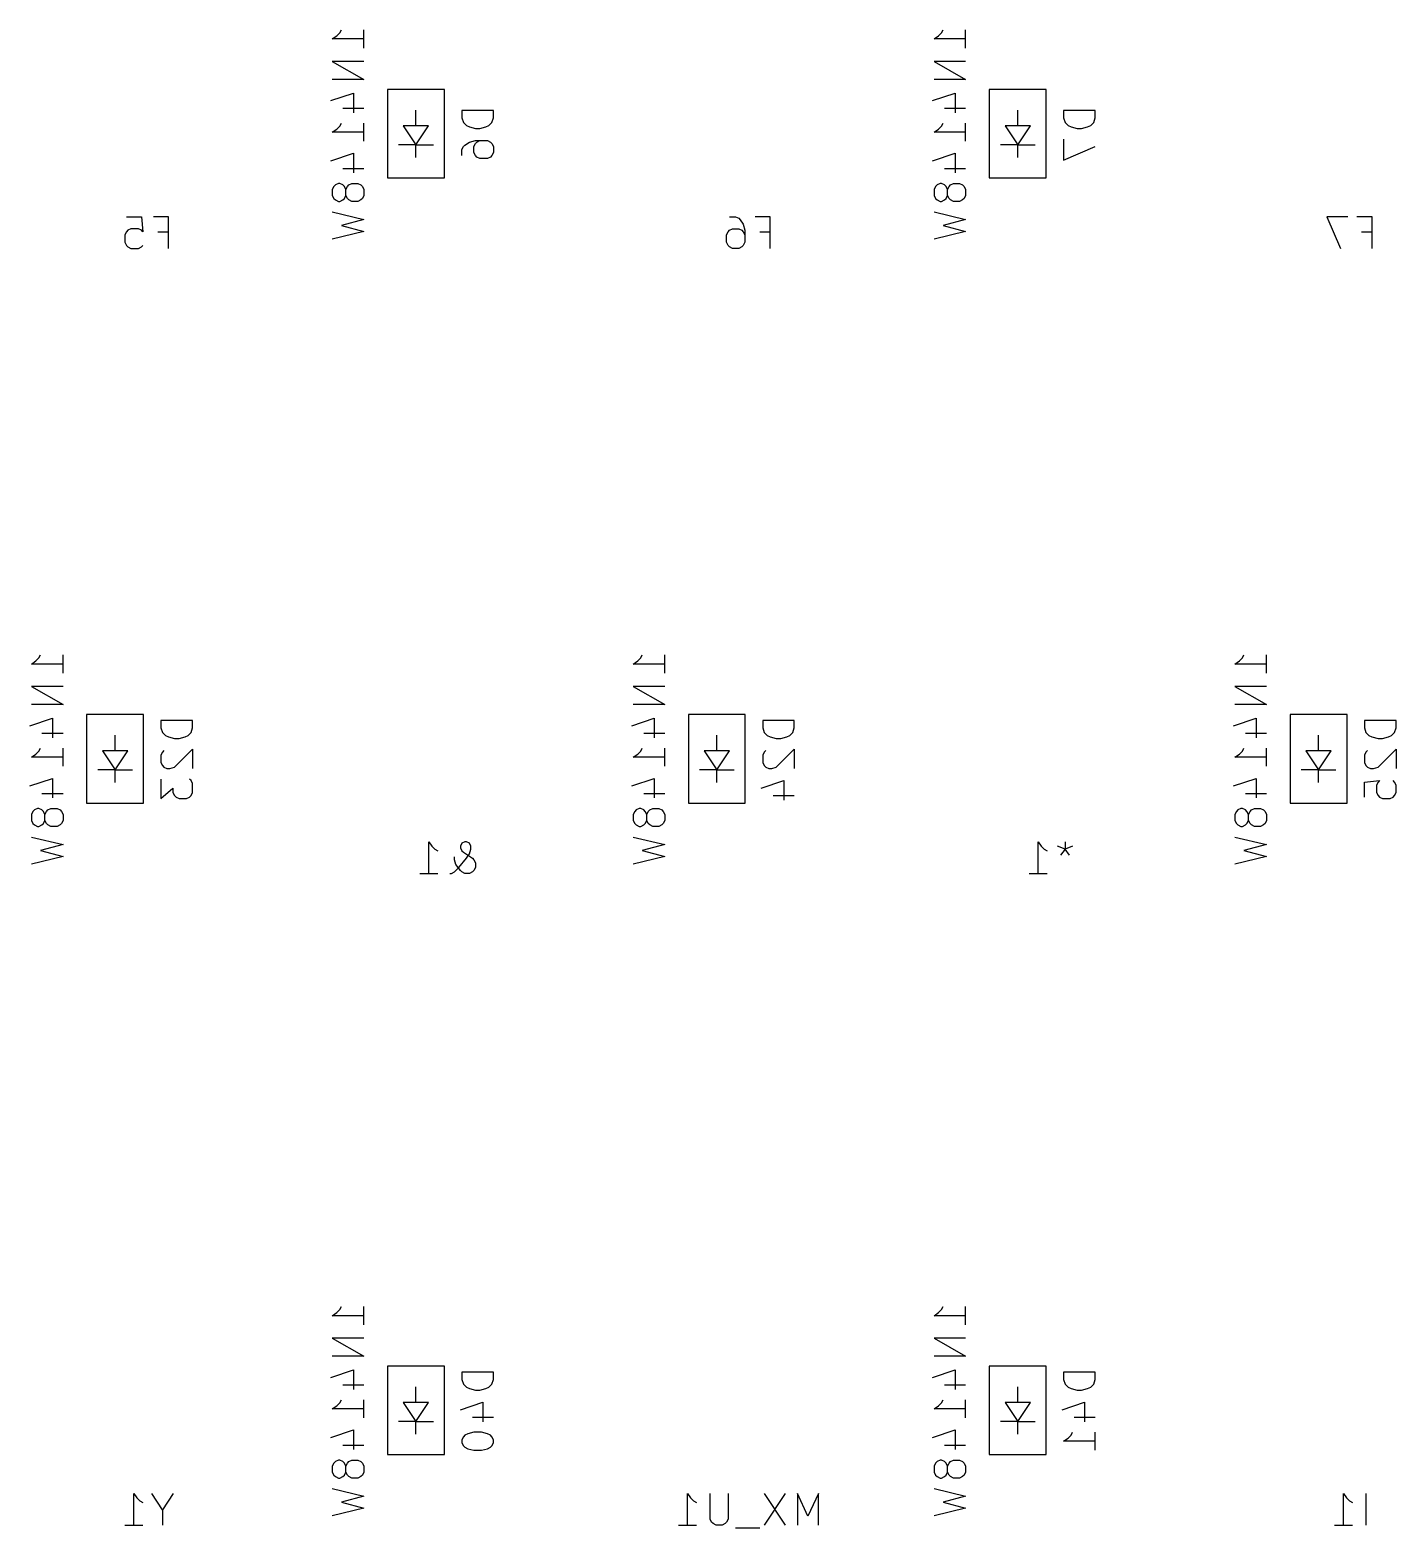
# Model space of a CAD drawing. Extents: x -29 to 358, y -109 to 38.
# Drawn here: x 120.11 to 163.35, y -44.14 to 3.29 of the extents above; entities that cross this region are included whole.
import ezdxf

# ---------------------------------------------------------------- set-up
doc = ezdxf.new("R2010")
doc.units = 0
doc.layers.add('BLACK', color=7, linetype='CONTINUOUS')

msp = doc.modelspace()

# ---------------------------------------------------------------- linework, layer by layer
at = {"layer": 'BLACK', "linetype": 'CONTINUOUS'}
for p, q in [((129.677, 3), (129.82, 3.09524)), ((130.677, 3), (129.677, 3)), ((129.82, 3.09524), (129.915, 3.19048)), ((129.915, 3.19048), (129.963, 3.28571)), ((130.677, 2.71428), (130.677, 3.28571)), ((148.727, 3), (148.87, 3.09524)), ((149.727, 3), (148.727, 3)), ((148.87, 3.09524), (148.965, 3.19048)), ((148.965, 3.19048), (149.013, 3.28571)), ((149.727, 2.71428), (149.727, 3.28571)), ((130.677, 2.28571), (129.677, 2.28571)), ((129.677, 2.28571), (130.677, 1.71428)), ((149.727, 2.28571), (148.727, 2.28571)), ((148.727, 2.28571), (149.727, 1.71428)), ((130.677, 1.71428), (129.677, 1.71428)), ((149.727, 1.71428), (148.727, 1.71428)), ((129.63, 1.04762), (130.344, 1.28571)), ((130.344, 1.28571), (130.344, 0.66667)), ((133.225, 1.4), (131.425, 1.4)), ((131.425, 1.4), (131.425, -1.4)), ((133.225, -1.4), (133.225, 1.4)), ((148.68, 1.04762), (149.394, 1.28571)), ((149.394, 1.28571), (149.394, 0.66667)), ((150.475, 1.4), (150.475, -1.4)), ((152.275, 1.4), (150.475, 1.4)), ((152.275, -1.4), (152.275, 1.4)), ((130.011, 0.80952), (130.677, 0.80952)), ((132.325, 0.25), (132.325, 0.75)), ((134.777, 0.73809), (133.777, 0.73809)), ((133.777, 0.73809), (133.777, 0.5)), ((133.777, 0.5), (133.825, 0.35714)), ((134.73, 0.35714), (134.777, 0.5)), ((134.777, 0.5), (134.777, 0.73809)), ((149.061, 0.80952), (149.727, 0.80952)), ((151.375, 0.25), (151.375, 0.75)), ((153.827, 0.73809), (152.827, 0.73809)), ((152.827, 0.73809), (152.827, 0.5)), ((152.827, 0.5), (152.875, 0.35714)), ((153.78, 0.35714), (153.827, 0.5)), ((153.827, 0.5), (153.827, 0.73809)), ((129.677, 0.04762), (129.82, 0.14286)), ((130.677, 0.04762), (129.677, 0.04762)), ((129.82, 0.14286), (129.915, 0.2381)), ((129.915, 0.2381), (129.963, 0.33333)), ((130.677, -0.2381), (130.677, 0.33333)), ((131.925, 0.25), (132.325, -0.35)), ((132.725, 0.25), (131.925, 0.25)), ((132.325, -0.35), (132.725, 0.25)), ((133.825, 0.35714), (133.92, 0.2619)), ((133.92, 0.2619), (134.015, 0.21429)), ((134.015, 0.21429), (134.206, 0.16667)), ((134.206, 0.16667), (134.349, 0.16667)), ((134.349, 0.16667), (134.539, 0.21429)), ((134.539, 0.21429), (134.635, 0.2619)), ((134.635, 0.2619), (134.73, 0.35714)), ((148.727, 0.04762), (148.87, 0.14286)), ((149.727, 0.04762), (148.727, 0.04762)), ((148.87, 0.14286), (148.965, 0.2381)), ((148.965, 0.2381), (149.013, 0.33333)), ((149.727, -0.2381), (149.727, 0.33333)), ((151.775, 0.25), (150.975, 0.25)), ((150.975, 0.25), (151.375, -0.35)), ((151.375, -0.35), (151.775, 0.25)), ((152.875, 0.35714), (152.97, 0.2619)), ((152.97, 0.2619), (153.065, 0.21429)), ((153.065, 0.21429), (153.256, 0.16667)), ((153.256, 0.16667), (153.399, 0.16667)), ((153.399, 0.16667), (153.589, 0.21429)), ((153.589, 0.21429), (153.685, 0.2619)), ((153.685, 0.2619), (153.78, 0.35714)), ((132.325, -0.35), (131.775, -0.35)), ((132.325, -0.35), (132.875, -0.35)), ((132.325, -0.75), (132.325, -0.35)), ((133.777, -0.5), (133.825, -0.40476)), ((133.825, -0.40476), (133.873, -0.35714)), ((133.873, -0.35714), (134.015, -0.2619)), ((134.015, -0.2619), (134.206, -0.21429)), ((134.158, -0.40476), (134.206, -0.30952)), ((134.158, -0.59524), (134.158, -0.40476)), ((134.206, -0.21429), (134.587, -0.21429)), ((134.206, -0.30952), (134.254, -0.2619)), ((134.254, -0.2619), (134.349, -0.21429)), ((134.587, -0.21429), (134.682, -0.2619)), ((134.682, -0.2619), (134.73, -0.30952)), ((134.73, -0.30952), (134.777, -0.40476)), ((134.777, -0.40476), (134.777, -0.59524)), ((151.375, -0.35), (150.825, -0.35)), ((151.375, -0.75), (151.375, -0.35)), ((151.375, -0.35), (151.925, -0.35)), ((152.827, -0.16667), (152.827, -0.83333)), ((152.827, -0.83333), (153.827, -0.40476)), ((129.63, -0.85714), (130.344, -0.61905)), ((130.344, -0.61905), (130.344, -1.23809)), ((133.777, -0.69048), (133.777, -0.5)), ((134.206, -0.69048), (134.158, -0.59524)), ((134.254, -0.73809), (134.206, -0.69048)), ((134.349, -0.78571), (134.254, -0.73809)), ((134.587, -0.78571), (134.349, -0.78571)), ((134.682, -0.73809), (134.587, -0.78571)), ((134.73, -0.69048), (134.682, -0.73809)), ((134.777, -0.59524), (134.73, -0.69048)), ((148.68, -0.85714), (149.394, -0.61905)), ((149.394, -0.61905), (149.394, -1.23809)), ((130.011, -1.09524), (130.677, -1.09524)), ((131.425, -1.4), (133.225, -1.4)), ((149.061, -1.09524), (149.727, -1.09524)), ((150.475, -1.4), (152.275, -1.4)), ((129.725, -1.66667), (129.677, -1.7619)), ((129.677, -1.7619), (129.677, -1.95238)), ((129.773, -1.61905), (129.725, -1.66667)), ((129.868, -1.57143), (129.773, -1.61905)), ((129.915, -1.57143), (129.868, -1.57143)), ((130.011, -1.61905), (129.915, -1.57143)), ((130.058, -1.66667), (130.011, -1.61905)), ((130.106, -1.7619), (130.058, -1.66667)), ((130.106, -1.7619), (130.154, -1.66667)), ((130.106, -1.95238), (130.106, -1.7619)), ((130.154, -1.66667), (130.201, -1.61905)), ((130.201, -1.61905), (130.296, -1.57143)), ((130.296, -1.57143), (130.487, -1.57143)), ((130.487, -1.57143), (130.582, -1.61905)), ((130.582, -1.61905), (130.63, -1.66667)), ((130.63, -1.66667), (130.677, -1.7619)), ((130.677, -1.7619), (130.677, -1.95238)), ((148.775, -1.66667), (148.727, -1.7619)), ((148.727, -1.7619), (148.727, -1.95238)), ((148.823, -1.61905), (148.775, -1.66667)), ((148.918, -1.57143), (148.823, -1.61905)), ((148.965, -1.57143), (148.918, -1.57143)), ((149.061, -1.61905), (148.965, -1.57143)), ((149.108, -1.66667), (149.061, -1.61905)), ((149.156, -1.7619), (149.108, -1.66667)), ((149.156, -1.7619), (149.204, -1.66667)), ((149.156, -1.95238), (149.156, -1.7619)), ((149.204, -1.66667), (149.251, -1.61905)), ((149.251, -1.61905), (149.346, -1.57143)), ((149.346, -1.57143), (149.537, -1.57143)), ((149.537, -1.57143), (149.632, -1.61905)), ((149.632, -1.61905), (149.68, -1.66667)), ((149.68, -1.66667), (149.727, -1.7619)), ((149.727, -1.7619), (149.727, -1.95238)), ((129.677, -1.95238), (129.725, -2.04762)), ((129.725, -2.04762), (129.773, -2.09524)), ((129.773, -2.09524), (129.868, -2.14286)), ((129.868, -2.14286), (129.915, -2.14286)), ((129.915, -2.14286), (130.011, -2.09524)), ((130.011, -2.09524), (130.058, -2.04762)), ((130.058, -2.04762), (130.106, -1.95238)), ((130.154, -2.04762), (130.106, -1.95238)), ((130.201, -2.09524), (130.154, -2.04762)), ((130.296, -2.14286), (130.201, -2.09524)), ((130.487, -2.14286), (130.296, -2.14286)), ((130.582, -2.09524), (130.487, -2.14286)), ((130.63, -2.04762), (130.582, -2.09524)), ((130.677, -1.95238), (130.63, -2.04762)), ((148.727, -1.95238), (148.775, -2.04762)), ((148.775, -2.04762), (148.823, -2.09524)), ((148.823, -2.09524), (148.918, -2.14286)), ((148.918, -2.14286), (148.965, -2.14286)), ((148.965, -2.14286), (149.061, -2.09524)), ((149.061, -2.09524), (149.108, -2.04762)), ((149.108, -2.04762), (149.156, -1.95238)), ((149.204, -2.04762), (149.156, -1.95238)), ((149.251, -2.09524), (149.204, -2.04762)), ((149.346, -2.14286), (149.251, -2.09524)), ((149.537, -2.14286), (149.346, -2.14286)), ((149.632, -2.09524), (149.537, -2.14286)), ((149.68, -2.04762), (149.632, -2.09524)), ((149.727, -1.95238), (149.68, -2.04762)), ((123.158, -2.62738), (123.635, -2.62738)), ((123.635, -2.62738), (123.682, -3.10357)), ((124.492, -2.62738), (124.015, -2.62738)), ((124.492, -3.62738), (124.492, -2.62738)), ((129.677, -2.47619), (130.677, -2.71428)), ((130.677, -2.71428), (129.963, -2.90476)), ((142.256, -2.62738), (142.446, -2.62738)), ((142.446, -2.62738), (142.542, -2.675)), ((142.542, -2.675), (142.589, -2.72262)), ((142.589, -2.72262), (142.685, -2.86548)), ((143.542, -2.62738), (143.065, -2.62738)), ((143.542, -3.62738), (143.542, -2.62738)), ((148.727, -2.47619), (149.727, -2.71428)), ((149.727, -2.71428), (149.013, -2.90476)), ((161.83, -2.62738), (161.163, -2.62738)), ((161.163, -2.62738), (161.592, -3.62738)), ((162.592, -2.62738), (162.115, -2.62738)), ((162.592, -3.62738), (162.592, -2.62738)), ((123.158, -3.10357), (123.111, -3.19881)), ((123.111, -3.19881), (123.111, -3.4369)), ((123.206, -3.05595), (123.158, -3.10357)), ((123.301, -3.00833), (123.206, -3.05595)), ((123.539, -3.00833), (123.301, -3.00833)), ((123.635, -3.05595), (123.539, -3.00833)), ((123.682, -3.10357), (123.635, -3.05595)), ((124.158, -3.10357), (124.492, -3.10357)), ((130.677, -3.09524), (129.677, -3.33333)), ((129.963, -2.90476), (130.677, -3.09524)), ((142.161, -3.19881), (142.208, -3.10357)), ((142.161, -3.4369), (142.161, -3.19881)), ((142.208, -3.10357), (142.256, -3.05595)), ((142.256, -3.05595), (142.351, -3.00833)), ((142.351, -3.00833), (142.542, -3.00833)), ((142.542, -3.00833), (142.637, -3.05595)), ((142.637, -3.05595), (142.685, -3.10357)), ((142.685, -2.86548), (142.732, -3.05595)), ((142.685, -3.10357), (142.732, -3.19881)), ((142.732, -3.05595), (142.732, -3.4369)), ((143.208, -3.10357), (143.542, -3.10357)), ((149.727, -3.09524), (148.727, -3.33333)), ((149.013, -2.90476), (149.727, -3.09524)), ((162.258, -3.10357), (162.592, -3.10357)), ((123.111, -3.4369), (123.158, -3.53214)), ((123.158, -3.53214), (123.206, -3.57976)), ((123.206, -3.57976), (123.301, -3.62738)), ((123.301, -3.62738), (123.539, -3.62738)), ((123.539, -3.62738), (123.635, -3.57976)), ((123.635, -3.57976), (123.682, -3.53214)), ((142.208, -3.53214), (142.161, -3.4369)), ((142.256, -3.57976), (142.208, -3.53214)), ((142.351, -3.62738), (142.256, -3.57976)), ((142.542, -3.62738), (142.351, -3.62738)), ((142.637, -3.57976), (142.542, -3.62738)), ((142.685, -3.53214), (142.637, -3.57976)), ((142.732, -3.4369), (142.685, -3.53214)), ((120.295, -16.6898), (120.39, -16.5945)), ((120.39, -16.5945), (120.438, -16.4993)), ((121.152, -17.0707), (121.152, -16.4993)), ((139.345, -16.6898), (139.44, -16.5945)), ((139.44, -16.5945), (139.488, -16.4993)), ((140.202, -17.0707), (140.202, -16.4993)), ((158.395, -16.6898), (158.49, -16.5945)), ((158.49, -16.5945), (158.538, -16.4993)), ((159.252, -17.0707), (159.252, -16.4993)), ((120.152, -16.785), (120.295, -16.6898)), ((121.152, -16.785), (120.152, -16.785)), ((139.202, -16.785), (139.345, -16.6898)), ((140.202, -16.785), (139.202, -16.785)), ((158.252, -16.785), (158.395, -16.6898)), ((159.252, -16.785), (158.252, -16.785)), ((121.152, -17.4993), (120.152, -17.4993)), ((120.152, -17.4993), (121.152, -18.0707)), ((140.202, -17.4993), (139.202, -17.4993)), ((139.202, -17.4993), (140.202, -18.0707)), ((159.252, -17.4993), (158.252, -17.4993)), ((158.252, -17.4993), (159.252, -18.0707)), ((121.152, -18.0707), (120.152, -18.0707)), ((123.7, -18.385), (121.9, -18.385)), ((121.9, -18.385), (121.9, -21.185)), ((123.7, -21.185), (123.7, -18.385)), ((140.202, -18.0707), (139.202, -18.0707)), ((142.75, -18.385), (140.95, -18.385)), ((140.95, -18.385), (140.95, -21.185)), ((142.75, -21.185), (142.75, -18.385)), ((159.252, -18.0707), (158.252, -18.0707)), ((161.8, -18.385), (160, -18.385)), ((160, -18.385), (160, -21.185)), ((161.8, -21.185), (161.8, -18.385)), ((120.105, -18.7374), (120.819, -18.4993)), ((120.819, -18.4993), (120.819, -19.1183)), ((125.252, -18.5707), (124.252, -18.5707)), ((124.252, -18.5707), (124.252, -18.8088)), ((124.252, -18.8088), (124.3, -18.9517)), ((124.3, -18.9517), (124.395, -19.0469)), ((125.11, -19.0469), (125.205, -18.9517)), ((125.205, -18.9517), (125.252, -18.8088)), ((125.252, -18.8088), (125.252, -18.5707)), ((139.155, -18.7374), (139.869, -18.4993)), ((139.869, -18.4993), (139.869, -19.1183)), ((144.302, -18.5707), (143.302, -18.5707)), ((143.302, -18.5707), (143.302, -18.8088)), ((143.302, -18.8088), (143.35, -18.9517)), ((143.35, -18.9517), (143.445, -19.0469)), ((144.16, -19.0469), (144.255, -18.9517)), ((144.255, -18.9517), (144.302, -18.8088)), ((144.302, -18.8088), (144.302, -18.5707)), ((158.205, -18.7374), (158.919, -18.4993)), ((158.919, -18.4993), (158.919, -19.1183)), ((163.352, -18.5707), (162.352, -18.5707)), ((162.352, -18.5707), (162.352, -18.8088)), ((162.352, -18.8088), (162.4, -18.9517)), ((162.4, -18.9517), (162.495, -19.0469)), ((163.21, -19.0469), (163.305, -18.9517)), ((163.305, -18.9517), (163.352, -18.8088)), ((163.352, -18.8088), (163.352, -18.5707)), ((120.486, -18.9755), (121.152, -18.9755)), ((122.8, -19.535), (122.8, -19.035)), ((124.395, -19.0469), (124.49, -19.0945)), ((124.49, -19.0945), (124.681, -19.1421)), ((124.681, -19.1421), (124.824, -19.1421)), ((124.824, -19.1421), (125.014, -19.0945)), ((125.014, -19.0945), (125.11, -19.0469)), ((139.536, -18.9755), (140.202, -18.9755)), ((141.85, -19.535), (141.85, -19.035)), ((143.445, -19.0469), (143.54, -19.0945)), ((143.54, -19.0945), (143.731, -19.1421)), ((143.731, -19.1421), (143.874, -19.1421)), ((143.874, -19.1421), (144.064, -19.0945)), ((144.064, -19.0945), (144.16, -19.0469)), ((158.586, -18.9755), (159.252, -18.9755)), ((160.9, -19.535), (160.9, -19.035)), ((162.495, -19.0469), (162.59, -19.0945)), ((162.59, -19.0945), (162.781, -19.1421)), ((162.781, -19.1421), (162.924, -19.1421)), ((162.924, -19.1421), (163.114, -19.0945)), ((163.114, -19.0945), (163.21, -19.0469)), ((120.152, -19.7374), (120.295, -19.6421)), ((121.152, -19.7374), (120.152, -19.7374)), ((120.295, -19.6421), (120.39, -19.5469)), ((120.39, -19.5469), (120.438, -19.4517)), ((121.152, -20.0231), (121.152, -19.4517)), ((122.4, -19.535), (122.8, -20.135)), ((123.2, -19.535), (122.4, -19.535)), ((122.8, -20.135), (123.2, -19.535)), ((124.3, -19.5707), (124.252, -19.666)), ((124.252, -19.666), (124.252, -19.904)), ((124.252, -19.904), (124.3, -19.9993)), ((124.348, -19.5231), (124.3, -19.5707)), ((124.681, -20.0469), (125.252, -19.4755)), ((125.252, -19.4755), (125.252, -20.0945)), ((139.202, -19.7374), (139.345, -19.6421)), ((140.202, -19.7374), (139.202, -19.7374)), ((139.345, -19.6421), (139.44, -19.5469)), ((139.44, -19.5469), (139.488, -19.4517)), ((140.202, -20.0231), (140.202, -19.4517)), ((142.25, -19.535), (141.45, -19.535)), ((141.45, -19.535), (141.85, -20.135)), ((141.85, -20.135), (142.25, -19.535)), ((143.35, -19.5707), (143.302, -19.666)), ((143.302, -19.666), (143.302, -19.904)), ((143.302, -19.904), (143.35, -19.9993)), ((143.398, -19.5231), (143.35, -19.5707)), ((143.731, -20.0469), (144.302, -19.4755)), ((144.302, -19.4755), (144.302, -20.0945)), ((158.252, -19.7374), (158.395, -19.6421)), ((159.252, -19.7374), (158.252, -19.7374)), ((158.395, -19.6421), (158.49, -19.5469)), ((158.49, -19.5469), (158.538, -19.4517)), ((159.252, -20.0231), (159.252, -19.4517)), ((160.5, -19.535), (160.9, -20.135)), ((161.3, -19.535), (160.5, -19.535)), ((160.9, -20.135), (161.3, -19.535)), ((162.4, -19.5707), (162.352, -19.666)), ((162.352, -19.666), (162.352, -19.904)), ((162.352, -19.904), (162.4, -19.9993)), ((162.448, -19.5231), (162.4, -19.5707)), ((162.781, -20.0469), (163.352, -19.4755)), ((163.352, -19.4755), (163.352, -20.0945)), ((122.8, -20.135), (122.25, -20.135)), ((122.8, -20.535), (122.8, -20.135)), ((122.8, -20.135), (123.35, -20.135)), ((124.3, -19.9993), (124.348, -20.0469)), ((124.348, -20.0469), (124.443, -20.0945)), ((124.443, -20.0945), (124.538, -20.0945)), ((124.538, -20.0945), (124.681, -20.0469)), ((141.85, -20.135), (141.3, -20.135)), ((141.85, -20.535), (141.85, -20.135)), ((141.85, -20.135), (142.4, -20.135)), ((143.35, -19.9993), (143.398, -20.0469)), ((143.398, -20.0469), (143.493, -20.0945)), ((143.493, -20.0945), (143.588, -20.0945)), ((143.588, -20.0945), (143.731, -20.0469)), ((160.9, -20.135), (160.35, -20.135)), ((160.9, -20.135), (161.45, -20.135)), ((160.9, -20.535), (160.9, -20.135)), ((162.4, -19.9993), (162.448, -20.0469)), ((162.448, -20.0469), (162.543, -20.0945)), ((162.543, -20.0945), (162.638, -20.0945)), ((162.638, -20.0945), (162.781, -20.0469)), ((120.105, -20.6421), (120.819, -20.404)), ((120.819, -20.404), (120.819, -21.0231)), ((124.252, -20.4279), (124.252, -21.0469)), ((124.252, -21.0469), (124.633, -20.7136)), ((124.633, -20.7136), (124.633, -20.8564)), ((124.633, -20.8564), (124.681, -20.9517)), ((125.205, -20.4755), (125.157, -20.4279)), ((125.252, -20.5707), (125.205, -20.4755)), ((125.205, -20.9517), (125.252, -20.8564)), ((125.252, -20.8564), (125.252, -20.5707)), ((139.155, -20.6421), (139.869, -20.404)), ((139.869, -20.404), (139.869, -21.0231)), ((143.255, -20.7136), (143.969, -20.4755)), ((143.969, -20.4755), (143.969, -21.0945)), ((158.205, -20.6421), (158.919, -20.404)), ((158.919, -20.404), (158.919, -21.0231)), ((162.352, -20.5231), (162.829, -20.4755)), ((162.352, -20.9993), (162.352, -20.5231)), ((162.781, -20.5231), (162.733, -20.6183)), ((162.733, -20.6183), (162.733, -20.8564)), ((162.733, -20.8564), (162.781, -20.9517)), ((162.829, -20.4755), (162.781, -20.5231)), ((163.305, -20.5231), (163.257, -20.4755)), ((163.352, -20.6183), (163.305, -20.5231)), ((163.305, -20.9517), (163.352, -20.8564)), ((163.352, -20.8564), (163.352, -20.6183)), ((120.486, -20.8802), (121.152, -20.8802)), ((121.9, -21.185), (123.7, -21.185)), ((124.681, -20.9517), (124.729, -20.9993)), ((124.729, -20.9993), (124.824, -21.0469)), ((124.824, -21.0469), (125.062, -21.0469)), ((125.062, -21.0469), (125.157, -20.9993)), ((125.157, -20.9993), (125.205, -20.9517)), ((139.536, -20.8802), (140.202, -20.8802)), ((140.95, -21.185), (142.75, -21.185)), ((143.636, -20.9517), (144.302, -20.9517)), ((158.586, -20.8802), (159.252, -20.8802)), ((160, -21.185), (161.8, -21.185)), ((162.781, -20.9517), (162.829, -20.9993)), ((162.829, -20.9993), (162.924, -21.0469)), ((162.924, -21.0469), (163.162, -21.0469)), ((163.162, -21.0469), (163.257, -20.9993)), ((163.257, -20.9993), (163.305, -20.9517)), ((120.2, -21.4517), (120.152, -21.5469)), ((120.152, -21.5469), (120.152, -21.7374)), ((120.152, -21.7374), (120.2, -21.8326)), ((120.248, -21.404), (120.2, -21.4517)), ((120.343, -21.3564), (120.248, -21.404)), ((120.39, -21.3564), (120.343, -21.3564)), ((120.486, -21.404), (120.39, -21.3564)), ((120.533, -21.4517), (120.486, -21.404)), ((120.581, -21.5469), (120.533, -21.4517)), ((120.533, -21.8326), (120.581, -21.7374)), ((120.581, -21.5469), (120.629, -21.4517)), ((120.581, -21.7374), (120.581, -21.5469)), ((120.629, -21.8326), (120.581, -21.7374)), ((120.629, -21.4517), (120.676, -21.404)), ((120.676, -21.404), (120.771, -21.3564)), ((120.771, -21.3564), (120.962, -21.3564)), ((120.962, -21.3564), (121.057, -21.404)), ((121.057, -21.404), (121.105, -21.4517)), ((121.105, -21.4517), (121.152, -21.5469)), ((121.152, -21.7374), (121.105, -21.8326)), ((121.152, -21.5469), (121.152, -21.7374)), ((139.25, -21.4517), (139.202, -21.5469)), ((139.202, -21.5469), (139.202, -21.7374)), ((139.202, -21.7374), (139.25, -21.8326)), ((139.298, -21.404), (139.25, -21.4517)), ((139.393, -21.3564), (139.298, -21.404)), ((139.44, -21.3564), (139.393, -21.3564)), ((139.536, -21.404), (139.44, -21.3564)), ((139.583, -21.4517), (139.536, -21.404)), ((139.631, -21.5469), (139.583, -21.4517)), ((139.583, -21.8326), (139.631, -21.7374)), ((139.631, -21.5469), (139.679, -21.4517)), ((139.631, -21.7374), (139.631, -21.5469)), ((139.679, -21.8326), (139.631, -21.7374)), ((139.679, -21.4517), (139.726, -21.404)), ((139.726, -21.404), (139.821, -21.3564)), ((139.821, -21.3564), (140.012, -21.3564)), ((140.012, -21.3564), (140.107, -21.404)), ((140.107, -21.404), (140.155, -21.4517)), ((140.155, -21.4517), (140.202, -21.5469)), ((140.202, -21.7374), (140.155, -21.8326)), ((140.202, -21.5469), (140.202, -21.7374)), ((158.3, -21.4517), (158.252, -21.5469)), ((158.252, -21.5469), (158.252, -21.7374)), ((158.252, -21.7374), (158.3, -21.8326)), ((158.348, -21.404), (158.3, -21.4517)), ((158.443, -21.3564), (158.348, -21.404)), ((158.49, -21.3564), (158.443, -21.3564)), ((158.586, -21.404), (158.49, -21.3564)), ((158.633, -21.4517), (158.586, -21.404)), ((158.681, -21.5469), (158.633, -21.4517)), ((158.633, -21.8326), (158.681, -21.7374)), ((158.681, -21.5469), (158.729, -21.4517)), ((158.681, -21.7374), (158.681, -21.5469)), ((158.729, -21.8326), (158.681, -21.7374)), ((158.729, -21.4517), (158.776, -21.404)), ((158.776, -21.404), (158.871, -21.3564)), ((158.871, -21.3564), (159.062, -21.3564)), ((159.062, -21.3564), (159.157, -21.404)), ((159.157, -21.404), (159.205, -21.4517)), ((159.205, -21.4517), (159.252, -21.5469)), ((159.252, -21.7374), (159.205, -21.8326)), ((159.252, -21.5469), (159.252, -21.7374)), ((120.152, -22.2612), (121.152, -22.4993)), ((120.2, -21.8326), (120.248, -21.8802)), ((120.248, -21.8802), (120.343, -21.9279)), ((120.343, -21.9279), (120.39, -21.9279)), ((120.39, -21.9279), (120.486, -21.8802)), ((120.486, -21.8802), (120.533, -21.8326)), ((120.676, -21.8802), (120.629, -21.8326)), ((120.771, -21.9279), (120.676, -21.8802)), ((120.962, -21.9279), (120.771, -21.9279)), ((121.057, -21.8802), (120.962, -21.9279)), ((121.105, -21.8326), (121.057, -21.8802)), ((139.202, -22.2612), (140.202, -22.4993)), ((139.25, -21.8326), (139.298, -21.8802)), ((139.298, -21.8802), (139.393, -21.9279)), ((139.393, -21.9279), (139.44, -21.9279)), ((139.44, -21.9279), (139.536, -21.8802)), ((139.536, -21.8802), (139.583, -21.8326)), ((139.726, -21.8802), (139.679, -21.8326)), ((139.821, -21.9279), (139.726, -21.8802)), ((140.012, -21.9279), (139.821, -21.9279)), ((140.107, -21.8802), (140.012, -21.9279)), ((140.155, -21.8326), (140.107, -21.8802)), ((158.252, -22.2612), (159.252, -22.4993)), ((158.3, -21.8326), (158.348, -21.8802)), ((158.348, -21.8802), (158.443, -21.9279)), ((158.443, -21.9279), (158.49, -21.9279)), ((158.49, -21.9279), (158.586, -21.8802)), ((158.586, -21.8802), (158.633, -21.8326)), ((158.776, -21.8802), (158.729, -21.8326)), ((158.871, -21.9279), (158.776, -21.8802)), ((159.062, -21.9279), (158.871, -21.9279)), ((159.157, -21.8802), (159.062, -21.9279)), ((159.205, -21.8326), (159.157, -21.8802)), ((121.152, -22.4993), (120.438, -22.6898)), ((120.438, -22.6898), (121.152, -22.8802)), ((132.731, -23.4124), (132.731, -22.4124)), ((132.731, -22.4124), (132.826, -22.5552)), ((132.826, -22.5552), (132.921, -22.6505)), ((132.921, -22.6505), (133.017, -22.6981)), ((133.779, -22.46), (133.731, -22.5552)), ((133.731, -22.5552), (133.731, -22.6029)), ((133.731, -22.6029), (133.779, -22.6981)), ((133.874, -22.4124), (133.779, -22.46)), ((133.779, -22.6981), (133.826, -22.7457)), ((133.826, -22.7457), (134.112, -22.9362)), ((133.921, -22.4124), (133.874, -22.4124)), ((134.017, -22.46), (133.921, -22.4124)), ((134.064, -22.5552), (134.017, -22.46)), ((134.017, -22.7933), (134.064, -22.6505)), ((134.064, -22.6505), (134.064, -22.5552)), ((140.202, -22.4993), (139.488, -22.6898)), ((139.488, -22.6898), (140.202, -22.8802)), ((152.019, -23.4124), (152.019, -22.4124)), ((152.019, -22.4124), (152.114, -22.5552)), ((152.114, -22.5552), (152.21, -22.6505)), ((152.21, -22.6505), (152.305, -22.6981)), ((152.876, -22.6505), (152.638, -22.5552)), ((152.876, -22.6505), (152.733, -22.841)), ((152.876, -22.4124), (152.876, -22.6505)), ((153.114, -22.5552), (152.876, -22.6505)), ((153.019, -22.841), (152.876, -22.6505)), ((159.252, -22.4993), (158.538, -22.6898)), ((158.538, -22.6898), (159.252, -22.8802)), ((121.152, -22.8802), (120.152, -23.1183)), ((133.54, -22.9838), (133.54, -22.8886)), ((133.588, -23.1267), (133.54, -22.9838)), ((133.54, -23.3648), (133.683, -23.2219)), ((133.731, -23.3171), (133.588, -23.1267)), ((133.683, -23.2219), (133.921, -22.9362)), ((133.921, -22.9362), (134.017, -22.7933)), ((134.112, -22.9362), (134.16, -22.9838)), ((134.16, -22.9838), (134.207, -23.079)), ((134.207, -23.2219), (134.16, -23.3171)), ((134.207, -23.079), (134.207, -23.2219)), ((140.202, -22.8802), (139.202, -23.1183)), ((159.252, -22.8802), (158.252, -23.1183)), ((132.445, -23.4124), (133.017, -23.4124)), ((133.398, -23.4124), (133.445, -23.4124)), ((133.445, -23.4124), (133.54, -23.3648)), ((133.779, -23.3648), (133.731, -23.3171)), ((133.874, -23.4124), (133.779, -23.3648)), ((134.017, -23.4124), (133.874, -23.4124)), ((134.112, -23.3648), (134.017, -23.4124)), ((134.16, -23.3171), (134.112, -23.3648)), ((151.733, -23.4124), (152.305, -23.4124)), ((129.677, -37.4133), (129.82, -37.3181)), ((130.677, -37.4133), (129.677, -37.4133)), ((129.82, -37.3181), (129.915, -37.2228)), ((129.915, -37.2228), (129.963, -37.1276)), ((130.677, -37.699), (130.677, -37.1276)), ((148.727, -37.4133), (148.87, -37.3181)), ((149.727, -37.4133), (148.727, -37.4133)), ((148.87, -37.3181), (148.965, -37.2228)), ((148.965, -37.2228), (149.013, -37.1276)), ((149.727, -37.699), (149.727, -37.1276)), ((130.677, -38.1276), (129.677, -38.1276)), ((129.677, -38.1276), (130.677, -38.699)), ((149.727, -38.1276), (148.727, -38.1276)), ((148.727, -38.1276), (149.727, -38.699)), ((130.677, -38.699), (129.677, -38.699)), ((149.727, -38.699), (148.727, -38.699)), ((129.63, -39.3657), (130.344, -39.1276)), ((130.344, -39.1276), (130.344, -39.7466)), ((131.425, -39.0133), (131.425, -41.8133)), ((133.225, -39.0133), (131.425, -39.0133)), ((133.225, -41.8133), (133.225, -39.0133)), ((134.777, -39.199), (133.777, -39.199)), ((133.777, -39.199), (133.777, -39.4371)), ((134.777, -39.4371), (134.777, -39.199)), ((148.68, -39.3657), (149.394, -39.1276)), ((149.394, -39.1276), (149.394, -39.7466)), ((152.275, -39.0133), (150.475, -39.0133)), ((150.475, -39.0133), (150.475, -41.8133)), ((152.275, -41.8133), (152.275, -39.0133)), ((153.827, -39.199), (152.827, -39.199)), ((152.827, -39.199), (152.827, -39.4371)), ((153.827, -39.4371), (153.827, -39.199)), ((130.011, -39.6038), (130.677, -39.6038)), ((132.325, -40.1633), (132.325, -39.6633)), ((133.777, -39.4371), (133.825, -39.58)), ((133.825, -39.58), (133.92, -39.6752)), ((133.92, -39.6752), (134.015, -39.7228)), ((134.015, -39.7228), (134.206, -39.7704)), ((134.206, -39.7704), (134.349, -39.7704)), ((134.349, -39.7704), (134.539, -39.7228)), ((134.539, -39.7228), (134.635, -39.6752)), ((134.635, -39.6752), (134.73, -39.58)), ((134.73, -39.58), (134.777, -39.4371)), ((149.061, -39.6038), (149.727, -39.6038)), ((151.375, -40.1633), (151.375, -39.6633)), ((152.827, -39.4371), (152.875, -39.58)), ((152.875, -39.58), (152.97, -39.6752)), ((152.97, -39.6752), (153.065, -39.7228)), ((153.065, -39.7228), (153.256, -39.7704)), ((153.256, -39.7704), (153.399, -39.7704)), ((153.399, -39.7704), (153.589, -39.7228)), ((153.589, -39.7228), (153.685, -39.6752)), ((153.685, -39.6752), (153.78, -39.58)), ((153.78, -39.58), (153.827, -39.4371)), ((129.677, -40.3657), (129.82, -40.2704)), ((129.82, -40.2704), (129.915, -40.1752)), ((129.915, -40.1752), (129.963, -40.08)), ((130.677, -40.6514), (130.677, -40.08)), ((132.725, -40.1633), (131.925, -40.1633)), ((131.925, -40.1633), (132.325, -40.7633)), ((132.325, -40.7633), (132.725, -40.1633)), ((133.73, -40.3895), (134.444, -40.1514)), ((134.444, -40.1514), (134.444, -40.7704)), ((148.727, -40.3657), (148.87, -40.2704)), ((148.87, -40.2704), (148.965, -40.1752)), ((148.965, -40.1752), (149.013, -40.08)), ((149.727, -40.6514), (149.727, -40.08)), ((151.775, -40.1633), (150.975, -40.1633)), ((150.975, -40.1633), (151.375, -40.7633)), ((151.375, -40.7633), (151.775, -40.1633)), ((152.78, -40.3895), (153.494, -40.1514)), ((153.494, -40.1514), (153.494, -40.7704)), ((130.677, -40.3657), (129.677, -40.3657)), ((132.325, -40.7633), (131.775, -40.7633)), ((132.325, -41.1633), (132.325, -40.7633)), ((132.325, -40.7633), (132.875, -40.7633)), ((134.111, -40.6276), (134.777, -40.6276)), ((149.727, -40.3657), (148.727, -40.3657)), ((151.375, -40.7633), (150.825, -40.7633)), ((151.375, -41.1633), (151.375, -40.7633)), ((151.375, -40.7633), (151.925, -40.7633)), ((153.161, -40.6276), (153.827, -40.6276)), ((129.63, -41.2704), (130.344, -41.0323)), ((130.344, -41.0323), (130.344, -41.6514)), ((133.825, -41.2466), (133.777, -41.3419)), ((133.873, -41.199), (133.825, -41.2466)), ((133.968, -41.1514), (133.873, -41.199)), ((134.158, -41.1038), (133.968, -41.1514)), ((134.396, -41.1038), (134.158, -41.1038)), ((134.587, -41.1514), (134.396, -41.1038)), ((134.682, -41.199), (134.587, -41.1514)), ((134.73, -41.2466), (134.682, -41.199)), ((134.777, -41.3419), (134.73, -41.2466)), ((148.68, -41.2704), (149.394, -41.0323)), ((149.394, -41.0323), (149.394, -41.6514)), ((152.97, -41.2943), (153.065, -41.199)), ((153.065, -41.199), (153.113, -41.1038)), ((153.827, -41.6752), (153.827, -41.1038)), ((130.011, -41.5085), (130.677, -41.5085)), ((133.777, -41.3419), (133.777, -41.4371)), ((133.777, -41.4371), (133.825, -41.5323)), ((133.825, -41.5323), (133.873, -41.58)), ((133.873, -41.58), (133.968, -41.6276)), ((133.968, -41.6276), (134.158, -41.6752)), ((134.158, -41.6752), (134.396, -41.6752)), ((134.396, -41.6752), (134.587, -41.6276)), ((134.587, -41.6276), (134.682, -41.58)), ((134.682, -41.58), (134.73, -41.5323)), ((134.73, -41.5323), (134.777, -41.4371)), ((134.777, -41.4371), (134.777, -41.3419)), ((149.061, -41.5085), (149.727, -41.5085)), ((152.827, -41.3895), (152.97, -41.2943)), ((153.827, -41.3895), (152.827, -41.3895)), ((129.725, -42.08), (129.677, -42.1752)), ((129.677, -42.1752), (129.677, -42.3657)), ((129.773, -42.0323), (129.725, -42.08)), ((129.868, -41.9847), (129.773, -42.0323)), ((129.915, -41.9847), (129.868, -41.9847)), ((130.011, -42.0323), (129.915, -41.9847)), ((130.058, -42.08), (130.011, -42.0323)), ((130.106, -42.1752), (130.058, -42.08)), ((130.106, -42.1752), (130.154, -42.08)), ((130.106, -42.3657), (130.106, -42.1752)), ((130.154, -42.08), (130.201, -42.0323)), ((130.201, -42.0323), (130.296, -41.9847)), ((130.296, -41.9847), (130.487, -41.9847)), ((130.487, -41.9847), (130.582, -42.0323)), ((130.582, -42.0323), (130.63, -42.08)), ((130.63, -42.08), (130.677, -42.1752)), ((130.677, -42.1752), (130.677, -42.3657)), ((131.425, -41.8133), (133.225, -41.8133)), ((148.775, -42.08), (148.727, -42.1752)), ((148.727, -42.1752), (148.727, -42.3657)), ((148.823, -42.0323), (148.775, -42.08)), ((148.918, -41.9847), (148.823, -42.0323)), ((148.965, -41.9847), (148.918, -41.9847)), ((149.061, -42.0323), (148.965, -41.9847)), ((149.108, -42.08), (149.061, -42.0323)), ((149.156, -42.1752), (149.108, -42.08)), ((149.156, -42.1752), (149.204, -42.08)), ((149.156, -42.3657), (149.156, -42.1752)), ((149.204, -42.08), (149.251, -42.0323)), ((149.251, -42.0323), (149.346, -41.9847)), ((149.346, -41.9847), (149.537, -41.9847)), ((149.537, -41.9847), (149.632, -42.0323)), ((149.632, -42.0323), (149.68, -42.08)), ((149.68, -42.08), (149.727, -42.1752)), ((149.727, -42.1752), (149.727, -42.3657)), ((150.475, -41.8133), (152.275, -41.8133)), ((129.677, -42.3657), (129.725, -42.4609)), ((129.725, -42.4609), (129.773, -42.5085)), ((129.773, -42.5085), (129.868, -42.5562)), ((129.868, -42.5562), (129.915, -42.5562)), ((129.915, -42.5562), (130.011, -42.5085)), ((130.011, -42.5085), (130.058, -42.4609)), ((130.058, -42.4609), (130.106, -42.3657)), ((130.154, -42.4609), (130.106, -42.3657)), ((130.201, -42.5085), (130.154, -42.4609)), ((130.296, -42.5562), (130.201, -42.5085)), ((130.487, -42.5562), (130.296, -42.5562)), ((130.582, -42.5085), (130.487, -42.5562)), ((130.63, -42.4609), (130.582, -42.5085)), ((130.677, -42.3657), (130.63, -42.4609)), ((148.727, -42.3657), (148.775, -42.4609)), ((148.775, -42.4609), (148.823, -42.5085)), ((148.823, -42.5085), (148.918, -42.5562)), ((148.918, -42.5562), (148.965, -42.5562)), ((148.965, -42.5562), (149.061, -42.5085)), ((149.061, -42.5085), (149.108, -42.4609)), ((149.108, -42.4609), (149.156, -42.3657)), ((149.204, -42.4609), (149.156, -42.3657)), ((149.251, -42.5085), (149.204, -42.4609)), ((149.346, -42.5562), (149.251, -42.5085)), ((149.537, -42.5562), (149.346, -42.5562)), ((149.632, -42.5085), (149.537, -42.5562)), ((149.68, -42.4609), (149.632, -42.5085)), ((149.727, -42.3657), (149.68, -42.4609)), ((123.396, -44.0407), (123.396, -43.0407)), ((123.396, -43.0407), (123.492, -43.1835)), ((124.301, -43.5645), (123.968, -43.0407)), ((124.635, -43.0407), (124.301, -43.5645)), ((129.677, -42.8895), (130.677, -43.1276)), ((130.677, -43.1276), (129.963, -43.3181)), ((140.923, -44.0407), (140.923, -43.0407)), ((140.923, -43.0407), (141.018, -43.1835)), ((141.637, -43.8502), (141.637, -43.0407)), ((142.208, -43.0407), (142.208, -43.8502)), ((144.018, -43.0407), (143.351, -44.0407)), ((143.351, -43.0407), (144.018, -44.0407)), ((144.732, -43.755), (144.399, -43.0407)), ((144.399, -43.0407), (144.399, -44.0407)), ((145.065, -43.0407), (144.732, -43.755)), ((145.065, -44.0407), (145.065, -43.0407)), ((148.727, -42.8895), (149.727, -43.1276)), ((149.727, -43.1276), (149.013, -43.3181)), ((161.687, -44.0407), (161.687, -43.0407)), ((161.687, -43.0407), (161.782, -43.1835)), ((162.401, -44.0407), (162.401, -43.0407)), ((123.492, -43.1835), (123.587, -43.2788)), ((123.587, -43.2788), (123.682, -43.3264)), ((124.301, -43.5645), (124.301, -44.0407)), ((130.677, -43.5085), (129.677, -43.7466)), ((129.963, -43.3181), (130.677, -43.5085)), ((141.018, -43.1835), (141.113, -43.2788)), ((141.113, -43.2788), (141.208, -43.3264)), ((149.727, -43.5085), (148.727, -43.7466)), ((149.013, -43.3181), (149.727, -43.5085)), ((161.782, -43.1835), (161.877, -43.2788)), ((161.877, -43.2788), (161.973, -43.3264)), ((123.111, -44.0407), (123.682, -44.0407)), ((140.637, -44.0407), (141.208, -44.0407)), ((141.685, -43.9454), (141.637, -43.8502)), ((141.732, -43.9931), (141.685, -43.9454)), ((141.827, -44.0407), (141.732, -43.9931)), ((142.018, -44.0407), (141.827, -44.0407)), ((142.113, -43.9931), (142.018, -44.0407)), ((142.161, -43.9454), (142.113, -43.9931)), ((142.208, -43.8502), (142.161, -43.9454)), ((161.401, -44.0407), (161.973, -44.0407)), ((143.208, -44.1359), (142.446, -44.1359))]:
    msp.add_line(p, q, dxfattribs=at)

doc.saveas('drawing.dxf')
